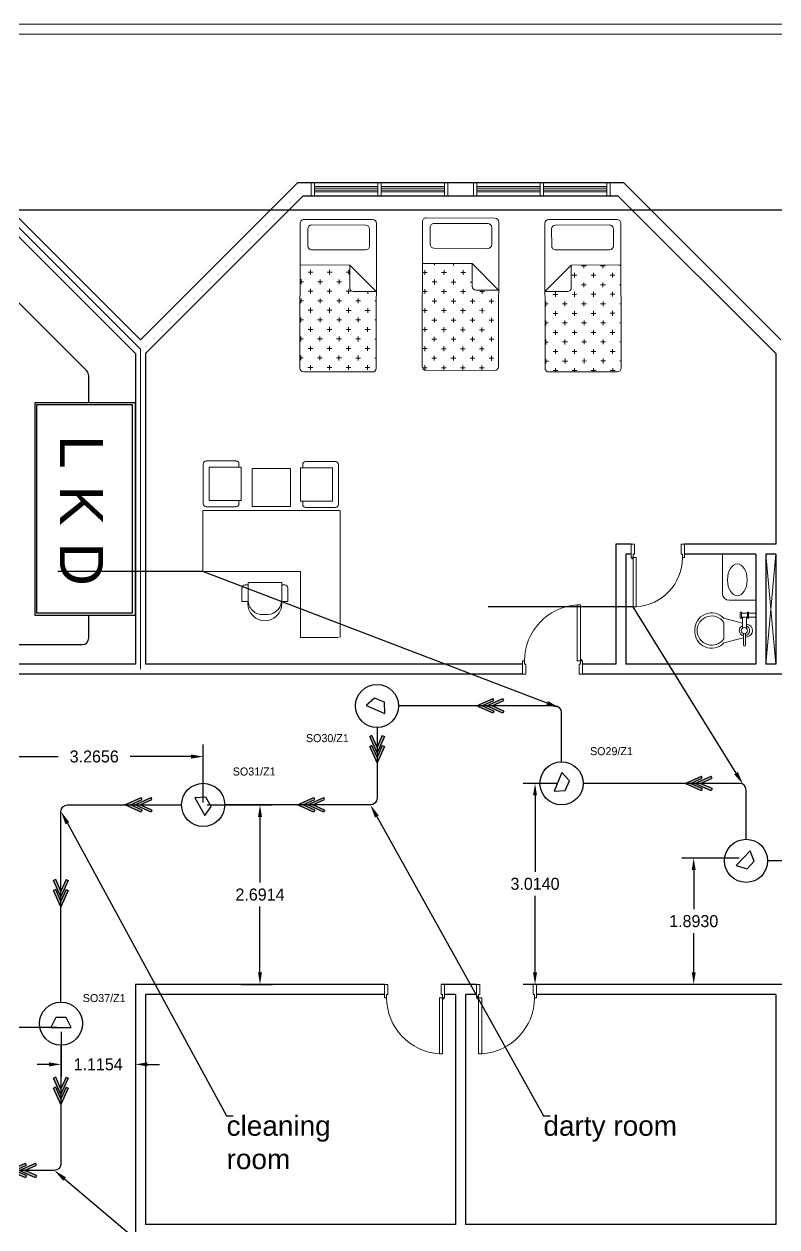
# Model space of a CAD drawing. Extents: x -3767 to 3861, y 250 to 646.
# Drawn here: x 15.66 to 26.94, y 361.84 to 379.87 of the extents above; entities that cross this region are included whole.
import ezdxf
from ezdxf import colors
from ezdxf.entities.mleader import LeaderData, LeaderLine
from ezdxf.enums import TextEntityAlignment as Align
from ezdxf.math import Vec2, Vec3

# ---------------------------------------------------------------- set-up
doc = ezdxf.new("R2010")
doc.units = 0
doc.header["$LTSCALE"] = 0.15
doc.layers.get('0').update_dxf_attribs({"color": 252})
doc.layers.get('Defpoints').update_dxf_attribs({"color": 252})
for name, color, linetype, lineweight in [('0 criticalllllll', 4, 'Continuous', 13), ('anal', 252, 'Continuous', 20), ('DOOR', 252, 'Continuous', 20), ('E-LT-CKT-NM', 7, 'Continuous', 30), ('E-TEXT', 7, 'Continuous', 0), ('FUR', 252, 'Continuous', 9), ('wall', 252, 'Continuous', 30)]:
    doc.layers.add(name, color=color, linetype=linetype, lineweight=lineweight)
for name, color, linetype in [('0 sockets', 252, 'Continuous'), ('0 sound', 252, 'Continuous'), ('AUTOINCR', 7, 'Continuous'), ('bound', 252, 'Continuous'), ('d1', 252, 'Continuous'), ('FIRE_LOOP', 7, 'Continuous')]:
    doc.layers.add(name, color=color, linetype=linetype)
doc.styles.add('Arial_7', font='arial.ttf', dxfattribs={"height": 0.660856})
doc.dimstyles.get("Standard").update_dxf_attribs({"dimtxt": 0.18, "dimasz": 0.18, "dimexe": 0.18, "dimexo": 0.0625, "dimgap": 0.09, "dimtad": 0, "dimtih": 1, "dimtoh": 1, "dimdec": 4, "dimzin": 0, "dimdsep": 46, "dimtxsty": 'Standard', "dimcen": 0.09, "dimadec": 0, "dimazin": 0, "dimtfac": 1, "dimtdec": 4, "dimtofl": 0, "dimtmove": 0, "dimatfit": 3, "dimfxl": 1, "dimtolj": 1, "dimtzin": 0, "dimarcsym": 0})

# ---------------------------------------------------------------- blocks, each defined once
blk = doc.blocks.new('A$C48FC3568')
at = {"layer": 'FUR'}
h = blk.add_hatch(dxfattribs=at)
h.set_pattern_fill('CROSS', color=256, scale=0.5, style=0)
h.set_pattern_definition([(0, (-34.60875, 58.23435), (0.125, -0.125), [0.0625, -0.1875]), (270, (-34.5775, 58.2656), (-0.125, -0.125), [0.0625, -0.1875])])
h.paths.add_polyline_path([(1.055, 0.703), (1.055, 1), (0.05, 1, 0.414214), (0, 0.95), (0, 0.05, 0.414214), (0.05, 0), (1.402, 0), (1.402, 0.653), (1.105, 0.653, -0.414214)])
for p, q in [((0, 0.95), (0, 0.05)), ((1.95, 1), (0.05, 1)), ((1.402, 0.653), (1.055, 1)), ((1.055, 1), (1.055, 0.703)), ((2, 0.05), (2, 0.95)), ((1.602, 0.859), (1.602, 0.15)), ((1.877, 0.909), (1.652, 0.909)), ((1.927, 0.15), (1.927, 0.859)), ((1.402, 0.653), (1.105, 0.653)), ((1.402, 0), (1.402, 0.653)), ((1.652, 0.1), (1.877, 0.1)), ((0.05, 0), (1.95, 0))]:
    blk.add_line(p, q, dxfattribs=at)
for centre, start, end in [((0.05, 0.95), 90, 180), ((1.95, 0.95), 360, 90), ((1.652, 0.859), 90, 180), ((1.877, 0.859), 360, 90), ((1.105, 0.703), 180, 270), ((0.05, 0.05), 180, 270), ((1.652, 0.15), 180, 270), ((1.877, 0.15), 270, 0), ((1.95, 0.05), 270, 360)]:
    blk.add_arc(centre, 0.05, start, end, dxfattribs=at)
blk = doc.blocks.new('D90')
at = {"layer": 'DOOR'}
for points in [[(0.03, 0.2), (0.03, 1.04), (0.078, 1.04), (0.078, 0.2)], [(0.03, 0.2), (0, 0.2), (0, 0), (0.05, 0), (0.05, 0.15), (0.03, 0.15)], [(0.87, 0.2), (0.9, 0.2), (0.9, 0), (0.85, 0), (0.85, 0.15), (0.87, 0.15)]]:
    blk.add_lwpolyline(points, close=True, dxfattribs=at)
blk.add_circle((0.02, 0.21), 0.01, dxfattribs=at)
blk.add_arc((0.025, 0.197), 0.845, 0.2218, 86.3889, dxfattribs=at)
blk = doc.blocks.new('D80')
at = {"layer": 'DOOR'}
for points in [[(0.03, 0.2), (0.03, 0.94), (0.078, 0.94), (0.078, 0.2)], [(0.03, 0.2), (0, 0.2), (0, 0), (0.05, 0), (0.05, 0.15), (0.03, 0.15)], [(0.77, 0.2), (0.8, 0.2), (0.8, 0), (0.75, 0), (0.75, 0.15), (0.77, 0.15)]]:
    blk.add_lwpolyline(points, close=True, dxfattribs=at)
blk.add_circle((0.02, 0.21), 0.01, dxfattribs=at)
blk.add_arc((0.03, 0.2), 0.74, 0, 86.2769, dxfattribs=at)
blk = doc.blocks.new('ARCH')
at = {"layer": 'anal'}
for p, q in [((5.325, 379.875), (43.725, 379.875)), ((5.475, 379.725), (43.875, 379.725)), ((17.4, 375), (15, 377.4)), ((15, 377.4), (17.4, 375)), ((19.958, 377.4), (19.958, 377.5)), ((19.958, 377.4), (19.958, 377.3)), ((20.008, 377.5), (20.008, 377.3)), ((20.008, 377.44), (20.958, 377.44)), ((20.008, 377.415), (20.958, 377.415)), ((20.008, 377.4), (20.008, 377.3)), ((20.008, 377.385), (20.958, 377.385)), ((20.008, 377.36), (20.958, 377.36)), ((20.958, 377.5), (20.958, 377.3)), ((21.008, 377.5), (21.008, 377.3)), ((21.008, 377.44), (21.958, 377.44)), ((21.008, 377.415), (21.958, 377.415)), ((21.008, 377.385), (21.958, 377.385)), ((21.008, 377.36), (21.958, 377.36)), ((21.958, 377.5), (21.958, 377.3)), ((21.958, 377.4), (21.958, 377.3)), ((22.008, 377.4), (22.008, 377.5)), ((22.008, 377.4), (22.008, 377.3)), ((22.392, 377.4), (22.392, 377.5)), ((22.392, 377.4), (22.392, 377.3)), ((22.442, 377.5), (22.442, 377.3)), ((23.392, 377.44), (22.442, 377.44)), ((23.392, 377.415), (22.442, 377.415)), ((22.442, 377.4), (22.442, 377.3)), ((23.392, 377.385), (22.442, 377.385)), ((23.392, 377.36), (22.442, 377.36)), ((23.392, 377.5), (23.392, 377.3)), ((23.442, 377.5), (23.442, 377.3)), ((24.392, 377.44), (23.442, 377.44)), ((24.392, 377.415), (23.442, 377.415)), ((24.392, 377.385), (23.442, 377.385)), ((24.392, 377.36), (23.442, 377.36)), ((24.392, 377.5), (24.392, 377.3)), ((24.392, 377.4), (24.392, 377.3)), ((24.442, 377.4), (24.442, 377.5)), ((24.442, 377.4), (24.442, 377.3)), ((17.4, 372.6), (17.4, 375)), ((17.4, 372.6), (17.4, 375)), ((17.4, 372.6), (17.4, 375)), ((17.4, 372.6), (17.4, 375)), ((17.4, 372.6), (17.4, 375)), ((17.4, 372.6), (17.4, 375)), ((17.4, 372.6), (17.4, 375)), ((17.4, 372.6), (17.4, 375)), ((17.4, 372.6), (17.4, 375)), ((17.4, 372.6), (17.4, 375)), ((17.4, 372.6), (17.4, 375)), ((17.4, 372.6), (17.4, 375)), ((17.4, 372.6), (17.4, 375)), ((17.4, 372.6), (17.4, 375)), ((17.4, 372.6), (17.4, 375)), ((17.4, 372.6), (17.4, 375)), ((17.4, 372.6), (17.4, 375)), ((17.4, 372.6), (17.4, 375)), ((17.4, 370.2), (17.4, 375)), ((17.4, 375), (17.4, 370.2)), ((26.775, 371.925), (26.925, 370.275)), ((26.925, 371.925), (26.775, 370.275))]:
    blk.add_line(p, q, dxfattribs=at)
at = {"layer": 'bound', "color": 2}
blk.add_lwpolyline([(91.902, 377.348), (94.426, 377.348), (94.426, 312.722), (-14.994, 312.722), (-14.994, 377.09), (94.639, 377.09)], dxfattribs=at)
at = {"layer": 'DOOR'}
for points in [[(21.091, 365.275), (21.061, 365.275), (21.061, 365.475), (21.111, 365.475), (21.111, 365.325), (21.091, 365.325)], [(21.931, 365.275), (21.961, 365.275), (21.961, 365.475), (21.911, 365.475), (21.911, 365.325), (21.931, 365.325)], [(22.469, 365.275), (22.439, 365.275), (22.439, 365.475), (22.489, 365.475), (22.489, 365.325), (22.469, 365.325)], [(23.309, 365.275), (23.339, 365.275), (23.339, 365.475), (23.289, 365.475), (23.289, 365.325), (23.309, 365.325)], [(21.931, 365.275), (21.931, 364.435), (21.883, 364.435), (21.883, 365.275)], [(22.469, 365.275), (22.469, 364.435), (22.517, 364.435), (22.517, 365.275)]]:
    blk.add_lwpolyline(points, close=True, dxfattribs=at)
for centre in [(21.941, 365.265), (22.459, 365.265)]:
    blk.add_circle(centre, 0.01, dxfattribs=at)
for centre, start, end in [((21.936, 365.278), 180.2218, 266.3889), ((22.464, 365.278), 273.6111, 359.7782)]:
    blk.add_arc(centre, 0.845, start, end, dxfattribs=at)
at = {"layer": 'FUR'}
for p, q in [((18.341, 372.98), (18.341, 373.277)), ((18.387, 373.323), (18.833, 373.323)), ((18.433, 373.232), (18.913, 373.232)), ((18.433, 372.98), (18.433, 373.232)), ((18.878, 373.232), (18.878, 373.277)), ((18.913, 372.98), (18.913, 373.232)), ((19.078, 373.211), (19.649, 373.211)), ((19.078, 373.211), (19.078, 372.64)), ((19.649, 373.211), (19.649, 372.64)), ((19.799, 372.971), (19.799, 373.222)), ((20.279, 373.222), (19.799, 373.222)), ((19.834, 373.222), (19.834, 373.268)), ((20.325, 373.313), (19.879, 373.313)), ((20.279, 372.971), (20.279, 373.222)), ((20.371, 372.971), (20.371, 373.268)), ((18.341, 372.98), (18.341, 372.683)), ((18.433, 372.98), (18.433, 372.729)), ((18.913, 372.98), (18.913, 372.729)), ((19.799, 372.971), (19.799, 372.719)), ((20.279, 372.971), (20.279, 372.719)), ((20.371, 372.971), (20.371, 372.673)), ((18.433, 372.729), (18.913, 372.729)), ((18.878, 372.729), (18.878, 372.683)), ((20.279, 372.719), (19.799, 372.719)), ((19.834, 372.719), (19.834, 372.673)), ((20.395, 372.579), (18.337, 372.579)), ((18.337, 372.579), (18.337, 371.665)), ((18.387, 372.637), (18.833, 372.637)), ((19.078, 372.64), (19.649, 372.64)), ((20.325, 372.628), (19.879, 372.628)), ((20.395, 370.674), (20.395, 372.579)), ((26.125, 371.335), (26.125, 371.925)), ((19.799, 371.665), (18.337, 371.665)), ((19.799, 371.665), (19.799, 370.674)), ((18.923, 371.216), (18.923, 371.42)), ((19.015, 371.466), (18.969, 371.466)), ((19.266, 371.5), (19.015, 371.5)), ((19.015, 371.216), (19.015, 371.5)), ((19.266, 371.5), (19.518, 371.5)), ((19.518, 371.216), (19.518, 371.5)), ((19.518, 371.466), (19.563, 371.466)), ((19.609, 371.216), (19.609, 371.42)), ((18.923, 371.216), (19.015, 371.216)), ((19.518, 371.216), (19.609, 371.216)), ((26.225, 371.235), (26.625, 371.235)), ((26.393, 371.058), (26.409, 371.058)), ((26.393, 370.965), (26.393, 371.058)), ((26.409, 371.058), (26.409, 370.965)), ((26.409, 371.043), (26.501, 371.043)), ((26.501, 371.058), (26.517, 371.058)), ((26.501, 370.965), (26.501, 371.058)), ((26.517, 371.058), (26.517, 370.965)), ((26.517, 371.043), (26.625, 371.043)), ((26.424, 370.893), (26.146, 370.965)), ((26.146, 370.657), (26.146, 370.904)), ((26.409, 370.965), (26.393, 370.965)), ((26.501, 370.981), (26.409, 370.981)), ((26.424, 370.981), (26.424, 370.815)), ((26.486, 370.814), (26.486, 370.981)), ((26.501, 370.873), (26.486, 370.877)), ((26.517, 370.965), (26.501, 370.965)), ((26.625, 370.981), (26.517, 370.981)), ((20.371, 370.674), (19.799, 370.674)), ((26.439, 370.671), (26.146, 370.595)), ((26.44, 370.564), (26.44, 370.737)), ((26.501, 370.687), (26.47, 370.679)), ((26.471, 370.737), (26.471, 370.564))]:
    blk.add_line(p, q, dxfattribs=at)
blk.add_circle((26.455, 370.78), 0.0463, dxfattribs=at)
for centre, radius, start, end in [((18.387, 373.277), 0.0457, 90, 180), ((18.833, 373.277), 0.0457, 360, 90), ((19.879, 373.268), 0.0457, 90, 180), ((20.325, 373.268), 0.0457, 0, 90), ((18.387, 372.683), 0.0457, 180, 270), ((18.833, 372.683), 0.0457, 270, 360), ((19.879, 372.673), 0.0457, 180, 270), ((20.325, 372.673), 0.0457, 270, 0), ((18.969, 371.42), 0.0457, 90, 180), ((19.563, 371.42), 0.0457, 0, 90), ((19.266, 371.182), 0.254, 172.4334, 7.5666), ((19.238, 371.244), 0.225, 187.1177, 277.1177), ((19.294, 371.244), 0.225, 262.8823, 352.8823), ((26.225, 371.335), 0.1, 180, 270), ((25.963, 370.795), 0.25, 43.0172, 183.38), ((25.965, 370.779), 0.22, 34.5054, 179.7), ((26.455, 370.78), 0.0772, 281.423, 67.1495), ((26.484, 370.78), 0.0942, 280.3889, 79.6111), ((25.963, 370.765), 0.25, 176.62, 316.9828), ((25.965, 370.781), 0.22, 180.3, 325.4946), ((26.455, 370.78), 0.0772, 113.4137, 258.1237), ((26.455, 370.564), 0.0154, 180, 360)]:
    blk.add_arc(centre, radius, start, end, dxfattribs=at)
at = {"layer": 'FUR', "extrusion": (0, 0, -1)}
blk.add_ellipse((26.349, 371.541), major_axis=(0, 0.238), ratio=0.619046, start_param=3.141593, end_param=9.424778, dxfattribs=at)
at = {"layer": 'wall'}
for p, q in [((15.041, 377.5), (17.4, 375.141)), ((17.4, 375.141), (19.759, 377.5)), ((19.759, 377.5), (24.641, 377.5)), ((24.641, 377.5), (27, 375.141)), ((14.959, 377.3), (17.325, 374.934)), ((17.475, 374.934), (19.841, 377.3)), ((19.841, 377.3), (24.559, 377.3)), ((24.559, 377.3), (26.925, 374.934)), ((17.325, 374.934), (17.325, 370.275)), ((17.475, 374.934), (17.475, 370.275)), ((26.925, 374.934), (26.925, 372.075)), ((24.525, 372.075), (24.525, 370.275)), ((24.756, 372.075), (24.525, 372.075)), ((26.925, 372.075), (25.556, 372.075)), ((26.925, 372.075), (26.625, 372.075)), ((24.675, 371.925), (24.675, 370.275)), ((24.756, 371.925), (24.675, 371.925)), ((26.625, 371.925), (25.556, 371.925)), ((26.625, 371.925), (26.625, 370.275)), ((26.775, 371.925), (26.775, 370.275)), ((26.925, 371.925), (26.775, 371.925)), ((26.925, 371.925), (26.925, 370.275)), ((17.325, 370.275), (14.925, 370.275)), ((23.127, 370.275), (17.475, 370.275)), ((24.525, 370.275), (24.027, 370.275)), ((26.625, 370.275), (24.675, 370.275)), ((26.925, 370.275), (26.775, 370.275)), ((17.4, 370.125), (15.075, 370.125)), ((23.127, 370.125), (17.325, 370.125)), ((29.973, 370.125), (24.027, 370.125)), ((17.325, 365.475), (17.325, 357.583)), ((21.061, 365.475), (17.325, 365.475)), ((22.439, 365.475), (21.911, 365.475)), ((27.075, 365.475), (23.339, 365.475)), ((17.475, 365.325), (17.475, 361.875)), ((21.061, 365.325), (17.475, 365.325)), ((17.475, 365.325), (17.475, 364.275)), ((22.125, 365.325), (21.961, 365.325)), ((22.125, 365.325), (22.125, 361.875)), ((22.275, 365.325), (22.275, 361.875)), ((22.439, 365.325), (22.275, 365.325)), ((22.439, 365.325), (22.275, 365.325)), ((23.925, 365.325), (23.339, 365.325)), ((23.925, 365.325), (23.339, 365.325)), ((26.925, 365.325), (23.339, 365.325)), ((26.925, 365.325), (26.925, 361.875)), ((26.925, 365.325), (26.925, 361.875)), ((17.475, 364.125), (17.475, 361.875)), ((26.925, 364.125), (26.925, 361.875)), ((22.125, 361.875), (17.475, 361.875)), ((26.925, 361.875), (22.275, 361.875))]:
    blk.add_line(p, q, dxfattribs=at)
at = {"layer": 'DOOR', "xscale": -1, "rotation": 180}
blk.add_blockref('D80', (24.756, 372.075), dxfattribs=at)
at = {"layer": 'DOOR', "xscale": -1}
blk.add_blockref('D90', (24.027, 370.125), dxfattribs=at)
at = {"layer": 'FUR'}
for p, xscale, yscale, zscale, rotation in [((19.791, 374.66), -1.142857142856969, 1.142857142856997, 1.142857142856983, 269.8740982340422), ((21.624, 374.683), -1.142857142856969, 1.142857142856997, 1.142857142856983, 269.8740982340422), ((24.609, 374.66), 1.142857142856969, 1.142857142856969, 1.142857142856969, 90.12590176595786)]:
    blk.add_blockref('A$C48FC3568', p, dxfattribs=dict(at, xscale=xscale, yscale=yscale, zscale=zscale, rotation=rotation))
at = {"layer": 'd1', "char_height": 0.3, "width": 2.4256, "attachment_point": 1}
for s, insert in [('{\\fArial|b0|i0|c0|p34;cleaning room}', (18.692, 363.505)), ('{\\fArial|b0|i0|c0|p34;darty room}', (23.442, 363.505))]:
    blk.add_mtext(s, dxfattribs=dict(at, insert=insert))
blk = doc.blocks.new('T-PA01')
at = {"color": 6}
for p, q in [((36, 94), (-58, 49)), ((-58, 49), (-58, -49)), ((36, -94), (36, 94)), ((-58, -49), (36, -94))]:
    blk.add_line(p, q, dxfattribs=at)
blk.add_circle((0, 0), 200, dxfattribs=at)
blk = doc.blocks.new('Leakage detection panel')
at = {"layer": 'E-LT-CKT-NM', "color": 3}
blk.add_lwpolyline([(325.9, 0), (-325.9, 0), (-325.9, -308.9), (325.9, -308.9)], close=True, dxfattribs=at)
at = {"layer": 'E-LT-CKT-NM', "color": 1}
blk.add_lwpolyline([(318.5, -8.9), (-319, -8.9), (-319, -303.8), (318.5, -303.8)], close=True, dxfattribs=at)
at = {"layer": 'E-TEXT', "insert": (-226.4, -98.9), "char_height": 132.394, "width": 439.176, "attachment_point": 1, "line_spacing_factor": 0.941778, "style": 'Arial_7'}
blk.add_mtext('{\\C1;L K D}', dxfattribs=at)
blk = doc.blocks.new('*D127')
at = {"layer": '0 sound', "color": 0, "lineweight": -2, "transparency": 16777216}
for p, q in [((26.375, 367.368), (25.515, 367.368)), ((25.695, 367.188), (25.695, 366.602)), ((25.695, 365.655), (25.695, 366.242)), ((26.665, 365.475), (25.515, 365.475))]:
    blk.add_line(p, q, dxfattribs=at)
at = {"layer": '0 sound', "color": 0, "transparency": 16777216}
for points in [[(25.665, 367.188), (25.725, 367.188), (25.695, 367.368)], [(25.665, 365.655), (25.725, 365.655), (25.695, 365.475)]]:
    blk.add_solid(points, dxfattribs=at)
at = {"layer": 'Defpoints', "color": 0, "transparency": 16777216}
for p in [(26.437, 367.368), (25.695, 365.475), (26.728, 365.475)]:
    blk.add_point(p, dxfattribs=at)
at = {"layer": '0 sound', "color": 0, "transparency": 16777216, "insert": (25.695, 366.422), "char_height": 0.18, "attachment_point": 5}
blk.add_mtext('\\A1;1.8930', dxfattribs=at)
blk = doc.blocks.new('*D128')
at = {"layer": '0 sound', "color": 0, "lineweight": -2, "transparency": 16777216}
for p, q in [((23.652, 368.489), (23.136, 368.489)), ((23.316, 368.309), (23.316, 367.162)), ((23.316, 365.655), (23.316, 366.802)), ((23.652, 365.475), (23.136, 365.475))]:
    blk.add_line(p, q, dxfattribs=at)
at = {"layer": '0 sound', "color": 0, "transparency": 16777216}
for points in [[(23.286, 368.309), (23.346, 368.309), (23.316, 368.489)], [(23.286, 365.655), (23.346, 365.655), (23.316, 365.475)]]:
    blk.add_solid(points, dxfattribs=at)
at = {"layer": 'Defpoints', "color": 0, "transparency": 16777216}
for p in [(23.714, 368.489), (23.316, 365.475), (23.714, 365.475)]:
    blk.add_point(p, dxfattribs=at)
at = {"layer": '0 sound', "color": 0, "transparency": 16777216, "insert": (23.316, 366.982), "char_height": 0.18, "attachment_point": 5}
blk.add_mtext('\\A1;3.0140', dxfattribs=at)
blk = doc.blocks.new('*D129')
at = {"layer": '0 sound', "color": 0, "lineweight": -2, "transparency": 16777216}
for p, q in [((18.403, 368.166), (19.373, 368.166)), ((19.193, 367.986), (19.193, 367.001)), ((19.193, 365.655), (19.193, 366.641)), ((18.909, 365.475), (19.373, 365.475))]:
    blk.add_line(p, q, dxfattribs=at)
at = {"layer": '0 sound', "color": 0, "transparency": 16777216}
for points in [[(19.163, 367.986), (19.223, 367.986), (19.193, 368.166)], [(19.163, 365.655), (19.223, 365.655), (19.193, 365.475)]]:
    blk.add_solid(points, dxfattribs=at)
at = {"layer": 'Defpoints', "color": 0, "transparency": 16777216}
for p in [(18.341, 368.166), (18.846, 365.475), (19.193, 365.475)]:
    blk.add_point(p, dxfattribs=at)
at = {"layer": '0 sound', "color": 0, "transparency": 16777216, "insert": (19.193, 366.821), "char_height": 0.18, "attachment_point": 5}
blk.add_mtext('\\A1;2.6914', dxfattribs=at)
blk = doc.blocks.new('*D130')
at = {"layer": '0 sound', "color": 0, "lineweight": -2, "transparency": 16777216}
for p, q in [((16.21, 364.765), (16.21, 364.095)), ((17.325, 364.765), (17.325, 364.095)), ((16.03, 364.275), (15.85, 364.275)), ((17.505, 364.275), (17.685, 364.275))]:
    blk.add_line(p, q, dxfattribs=at)
at = {"layer": '0 sound', "color": 0, "transparency": 16777216}
for points in [[(16.03, 364.305), (16.03, 364.245), (16.21, 364.275)], [(17.505, 364.305), (17.505, 364.245), (17.325, 364.275)]]:
    blk.add_solid(points, dxfattribs=at)
at = {"layer": 'Defpoints', "color": 0, "transparency": 16777216}
for p in [(16.21, 364.828), (17.325, 364.828), (17.325, 364.275)]:
    blk.add_point(p, dxfattribs=at)
at = {"layer": '0 sound', "color": 0, "transparency": 16777216, "insert": (16.767, 364.275), "char_height": 0.18, "attachment_point": 5}
blk.add_mtext('\\A1;1.1154', dxfattribs=at)
blk = doc.blocks.new('*D131')
at = {"layer": '0 sound', "color": 0, "lineweight": -2, "transparency": 16777216}
for p, q in [((15.075, 367.981), (15.075, 369.071)), ((18.341, 368.2), (18.341, 369.071)), ((15.255, 368.891), (16.168, 368.891)), ((18.161, 368.891), (17.248, 368.891))]:
    blk.add_line(p, q, dxfattribs=at)
at = {"layer": '0 sound', "color": 0, "transparency": 16777216}
for points in [[(15.255, 368.921), (15.255, 368.861), (15.075, 368.891)], [(18.161, 368.921), (18.161, 368.861), (18.341, 368.891)]]:
    blk.add_solid(points, dxfattribs=at)
at = {"layer": 'Defpoints', "color": 0, "transparency": 16777216}
for p in [(18.341, 368.891), (18.341, 368.137), (15.075, 367.919)]:
    blk.add_point(p, dxfattribs=at)
at = {"layer": '0 sound', "color": 0, "transparency": 16777216, "insert": (16.708, 368.891), "char_height": 0.18, "attachment_point": 5}
blk.add_mtext('\\A1;3.2656', dxfattribs=at)
blk = doc.blocks.new('*D132')
at = {"layer": '0 sound', "color": 0, "lineweight": -2, "transparency": 16777216}
for p, q in [((14.849, 365.505), (14.849, 365.685)), ((14.802, 365.325), (14.669, 365.325)), ((16.147, 364.828), (14.669, 364.828)), ((14.849, 364.648), (14.849, 364.468))]:
    blk.add_line(p, q, dxfattribs=at)
at = {"layer": '0 sound', "color": 0, "transparency": 16777216}
for points in [[(14.819, 365.505), (14.879, 365.505), (14.849, 365.325)], [(14.819, 364.648), (14.879, 364.648), (14.849, 364.828)]]:
    blk.add_solid(points, dxfattribs=at)
at = {"layer": 'Defpoints', "color": 0, "transparency": 16777216}
for p in [(14.849, 365.325), (14.864, 365.325), (16.21, 364.828)]:
    blk.add_point(p, dxfattribs=at)
at = {"layer": '0 sound', "color": 0, "transparency": 16777216, "insert": (14.849, 365.076), "char_height": 0.18, "attachment_point": 5}
blk.add_mtext('\\A1;0.4973', dxfattribs=at)
blk = doc.blocks.new('ds')
h = blk.add_hatch(color=2)
h.dxf.hatch_style = 1
h.paths.add_polyline_path([(0.259, 0.079), (0.245, 0.11), (0, 0), (0.245, -0.11), (0.259, -0.079), (0.084, 0)])
at = {"layer": '0 sockets', "color": 3}
for points in [[(0.245, -0.11), (0, 0), (0.245, 0.11)], [(0.259, -0.079), (0.084, 0), (0.259, 0.079)], [(0.259, 0.079), (0.245, 0.11)], [(0.259, -0.079), (0.245, -0.11)]]:
    blk.add_lwpolyline(points, dxfattribs=at)
blk = doc.blocks.new('qa')
h = blk.add_hatch(color=1)
h.dxf.hatch_style = 1
h.paths.add_polyline_path([(0.259, 0.079), (0.245, 0.11), (0, 0), (0.245, -0.11), (0.259, -0.079), (0.084, 0)])
h.paths.add_polyline_path([(0.408, 0.079), (0.394, 0.11), (0.149, 0), (0.394, -0.11), (0.408, -0.079), (0.233, 0)])
h = blk.add_hatch(color=1)
h.dxf.hatch_style = 1
h.paths.add_polyline_path([(0.259, 0.079), (0.245, 0.11), (0, 0), (0.245, -0.11), (0.259, -0.079), (0.084, 0)])
at = {"layer": '0 sockets', "color": 3}
for p in [(0, 0), (0.149, 0)]:
    blk.add_blockref('ds', p, dxfattribs=at)

msp = doc.modelspace()

# ---------------------------------------------------------------- linework, layer by layer
at = {"layer": '0 sockets', "color": 3}
msp.add_lwpolyline([(16.20959, 365.21007), (16.20959, 368.0664, -0.41421356), (16.30959, 368.1664), (18.02083, 368.1664)], format="xyb", dxfattribs=at)
at = {"layer": '0 sound', "color": 2, "lineweight": 30}
for points in [[(16.62579, 374.1971), (16.62579, 374.60254, 0.19891237), (16.5965, 374.67325), (14.69825, 376.5715, 0.19891237), (14.62754, 376.60079), (12.21469, 376.60079)], [(14.67364, 370.56894), (16.52579, 370.56894, 0.41421356), (16.62579, 370.66894), (16.62579, 371.01148)]]:
    msp.add_lwpolyline(points, format="xyb", dxfattribs=at)
at = {"layer": 'FIRE_LOOP', "color": 3}
for points in [[(23.71401, 368.80934), (23.71401, 369.55036, 0.41421356), (23.61401, 369.65036), (21.26817, 369.65036)], [(20.94785, 369.33005), (20.94785, 368.2664, -0.41421356), (20.84785, 368.1664), (18.6604, 368.1664)], [(28.53084, 369.19387), (28.53084, 367.42772, -0.41421356), (28.43084, 367.32772), (26.7997, 367.32772)], [(26.48009, 367.64734), (26.48009, 368.38903, 0.41421356), (26.38009, 368.48903), (24.03432, 368.48903)], [(16.20959, 364.56321), (16.20959, 362.78586, -0.41421356), (16.10959, 362.68586), (14.49051, 362.68586)]]:
    msp.add_lwpolyline(points, format="xyb", dxfattribs=at)

# ---------------------------------------------------------------- block references
at = {"layer": '0 sockets', "color": 3}
msp.add_blockref('ARCH', (0, 0), dxfattribs=at)
at = {"layer": '0 sound', "color": 3, "xscale": 0.004888, "yscale": 0.004888, "zscale": 0.004888, "rotation": 270}
msp.add_blockref('Leakage detection panel', (17.325, 372.60429), dxfattribs=at)
at = {"layer": '0 sound', "xscale": 0.001617016088281897, "yscale": 0.001617016088281897, "zscale": 0.001617016088281897}
for p, rotation in [((20.94785, 369.65036), 247.2255256573748), ((23.71401, 368.48903), 157.2254520006979), ((18.34061, 368.1664), 209.6473191658428), ((26.48009, 367.32772), 136.8751119559533), ((16.20959, 364.88664), 270)]:
    msp.add_blockref('T-PA01', p, dxfattribs=dict(at, rotation=rotation))
at = {"layer": '0 sound', "color": 2}
for p in [(22.44108, 369.65036), (25.56492, 368.48903), (17.16521, 368.1664), (19.75412, 368.1664), (15.43467, 362.68586)]:
    msp.add_blockref('qa', p, dxfattribs=at)
at = {"layer": '0 sound', "color": 2, "rotation": 90}
for p in [(20.94785, 368.79822), (16.20959, 366.63823), (16.20959, 363.67454)]:
    msp.add_blockref('qa', p, dxfattribs=at)

# ---------------------------------------------------------------- texts
at = {"layer": 'AUTOINCR', "color": 1}
msp.add_text('SO30/Z1', height=0.12, dxfattribs=at).set_placement((20.52447, 369.22698), align=Align.TOP_RIGHT)
for s, p in [('SO29/Z1', (24.14092, 368.87595)), ('SO31/Z1', (18.78519, 368.57097)), ('SO37/Z1', (16.53653, 365.17358))]:
    msp.add_text(s, height=0.12, dxfattribs=at).set_placement(p, align=Align.BOTTOM_LEFT)

# ---------------------------------------------------------------- dimensions: what is measured, and where the dimension line sits
at = {"layer": '0 sound', "color": 6}
for base, p1, p2, picture, middle in [((18.34061, 368.89063), (15.075, 367.9187), (18.34061, 368.13723), '*D131', (16.70781, 368.89063)), ((17.325, 364.275), (16.20959, 364.82768), (17.325, 364.82768), '*D130', (16.76729, 364.275))]:
    dim = msp.add_linear_dim(base=base, p1=p1, p2=p2, dimstyle='Standard', dxfattribs=at)
    dim.commit()
    dim.dimension.update_dxf_attribs({"geometry": picture, "text_midpoint": middle})
for base, p1, p2, picture, middle in [((23.31588, 365.475), (23.71401, 368.48903), (23.71401, 365.475), '*D128', (23.31588, 366.98202)), ((19.19289, 365.475), (18.34061, 368.1664), (18.84614, 365.475), '*D129', (19.19289, 366.8207)), ((25.69546, 365.475), (26.43705, 367.36803), (26.72788, 365.475), '*D127', (25.69546, 366.42151)), ((14.84922, 365.325), (16.20959, 364.82768), (14.8644, 365.325), '*D132', (14.84922, 365.07634))]:
    dim = msp.add_linear_dim(base=base, p1=p1, p2=p2, angle=90, dimstyle='Standard', dxfattribs=at)
    dim.commit()
    dim.dimension.update_dxf_attribs({"geometry": picture, "text_midpoint": middle})

# ---------------------------------------------------------------- leaders
at = {"layer": '0 criticalllllll', "color": 4}
ml = msp.add_multileader_mtext('Standard', dxfattribs=at)
ml.set_content('ZONE 02\\PUPVC CONDUIT 20 MM2\\P(2*1.5) MM2 CABLE\\PEXPOSED ABOVE FALSE CEILING\\PTYPICAL', color=6)
ml.set_leader_properties()
ml.build(insert=Vec2(0, 0))
ml.multileader.update_dxf_attribs({"text_right_attachment_type": 6, "dogleg_length": 0.1, "arrow_head_size": 0.2})
ctx = ml.context
ctx.base_point, ctx.char_height, ctx.arrow_head_size, ctx.landing_gap_size = Vec3(74.09456, 374.995), 0.1, 0.2, 0.02
ctx.right_attachment, ctx.text_align_type = 6, 2
notes = []
notes.append((ctx, [(0, (1, 1, 0), (76.86789, 374.925), (-1, 0), 0.1, [(0, [(78.33031, 376.72388)], 0, [])])]))
ctx.mtext.insert, ctx.mtext.width, ctx.mtext.alignment, ctx.mtext.flow_direction = Vec3(76.74789, 375.045), 3780, 3, 5
ml = msp.add_multileader_mtext('Standard', dxfattribs=at)
ml.set_content('ZONE 02\\PUPVC CONDUIT 20 MM2\\P(2*1.5) MM2 CABLE\\PEXPOSED ABOVE FALSE CEILING\\PTYPICAL', color=6)
ml.set_leader_properties()
ml.build(insert=Vec2(0, 0))
ml.multileader.update_dxf_attribs({"text_right_attachment_type": 6, "dogleg_length": 0.1, "arrow_head_size": 0.2})
ctx = ml.context
ctx.base_point, ctx.char_height, ctx.arrow_head_size, ctx.landing_gap_size = Vec3(62.55167, 375.145), 0.1, 0.2, 0.02
ctx.right_attachment, ctx.text_align_type = 6, 2
notes.append((ctx, [(0, (1, 1, 0), (65.325, 375.075), (-1, 0), 0.1, [(0, [(66.53125, 376.23502)], 0, [])])]))
ctx.mtext.insert, ctx.mtext.width, ctx.mtext.alignment, ctx.mtext.flow_direction = Vec3(65.205, 375.195), 3780, 3, 5
ml = msp.add_multileader_mtext('Standard', dxfattribs=at)
ml.set_content('ZONE 02\\PUPVC CONDUIT 20 MM2\\P(2*1.5) MM2 CABLE\\PEXPOSED ABOVE FALSE CEILING\\PTYPICAL', color=6)
ml.set_leader_properties()
ml.build(insert=Vec2(0, 0))
ml.multileader.update_dxf_attribs({"text_right_attachment_type": 6, "dogleg_length": 0.1, "arrow_head_size": 0.2})
ctx = ml.context
ctx.base_point, ctx.char_height, ctx.arrow_head_size, ctx.landing_gap_size = Vec3(50.75405, 374.01392), 0.1, 0.2, 0.02
ctx.right_attachment, ctx.text_align_type = 6, 2
notes.append((ctx, [(0, (1, 1, 0), (53.52738, 373.94392), (-1, 0), 0.1, [(0, [(54.73964, 374.76336)], 0, [])])]))
ctx.mtext.insert, ctx.mtext.width, ctx.mtext.alignment, ctx.mtext.flow_direction = Vec3(53.40738, 374.06392), 3780, 3, 5
ml = msp.add_multileader_mtext('Standard', dxfattribs=at)
ml.set_content('ZONE 02\\PUPVC CONDUIT 20 MM2\\P(2*1.5) MM2 CABLE\\PEXPOSED ABOVE FALSE CEILING\\PTYPICAL', color=6)
ml.set_leader_properties()
ml.build(insert=Vec2(0, 0))
ml.multileader.update_dxf_attribs({"text_right_attachment_type": 6, "dogleg_length": 0.1, "arrow_head_size": 0.2})
ctx = ml.context
ctx.base_point, ctx.char_height, ctx.arrow_head_size, ctx.landing_gap_size = Vec3(46.8574, 374.10953), 0.1, 0.2, 0.02
ctx.right_attachment, ctx.text_align_type = 6, 2
notes.append((ctx, [(0, (1, 1, 0), (49.63074, 374.03953), (-1, 0), 0.1, [(0, [(50.33543, 374.43931)], 0, [])])]))
ctx.mtext.insert, ctx.mtext.width, ctx.mtext.alignment, ctx.mtext.flow_direction = Vec3(49.51074, 374.15953), 3780, 3, 5
ml = msp.add_multileader_mtext('Standard', dxfattribs=at)
ml.set_content('ZONE 02\\PUPVC CONDUIT 20 MM2\\P(2*1.5) MM2 CABLE\\PEXPOSED ABOVE FALSE CEILING\\PTYPICAL', color=6)
ml.set_leader_properties()
ml.build(insert=Vec2(0, 0))
ml.multileader.update_dxf_attribs({"text_right_attachment_type": 6, "dogleg_length": 0.1, "arrow_head_size": 0.2})
ctx = ml.context
ctx.base_point, ctx.char_height, ctx.arrow_head_size, ctx.landing_gap_size = Vec3(31.86061, 372.64887), 0.1, 0.2, 0.02
ctx.right_attachment, ctx.text_align_type = 6, 2
notes.append((ctx, [(0, (1, 1, 0), (34.63394, 372.57887), (-1, 0), 0.1, [(0, [(36.76007, 369.47542)], 0, [])])]))
ctx.mtext.insert, ctx.mtext.width, ctx.mtext.alignment, ctx.mtext.flow_direction = Vec3(34.51394, 372.69887), 3780, 3, 5
ml = msp.add_multileader_mtext('Standard', dxfattribs=at)
ml.set_content('ZONE 02\\PUPVC CONDUIT 20 MM2\\P(2*1.5) MM2 CABLE\\PEXPOSED ABOVE FALSE CEILING\\PTYPICAL', color=6)
ml.set_leader_properties()
ml.build(insert=Vec2(0, 0))
ml.multileader.update_dxf_attribs({"text_right_attachment_type": 6, "dogleg_length": 0.1, "arrow_head_size": 0.2})
ctx = ml.context
ctx.base_point, ctx.char_height, ctx.arrow_head_size, ctx.landing_gap_size = Vec3(15.56416, 371.73458), 0.1, 0.2, 0.02
ctx.right_attachment, ctx.text_align_type = 6, 2
notes.append((ctx, [(0, (1, 1, 0), (18.33749, 371.66458), (-1, 0), 0.1, [(0, [(23.68472, 369.62108)], 0, [])])]))
ctx.mtext.insert, ctx.mtext.width, ctx.mtext.alignment, ctx.mtext.flow_direction = Vec3(18.21749, 371.78458), 3780, 3, 5
ml = msp.add_multileader_mtext('Standard', dxfattribs=at)
ml.set_content('ZONE 02\\PUPVC CONDUIT 20 MM2\\P(2*1.5) MM2 CABLE\\PEXPOSED ABOVE FALSE CEILING\\PTYPICAL', color=6)
ml.set_leader_properties()
ml.build(insert=Vec2(0, 0))
ml.multileader.update_dxf_attribs({"text_right_attachment_type": 6, "dogleg_length": 0.1, "arrow_head_size": 0.2})
ctx = ml.context
ctx.base_point, ctx.char_height, ctx.arrow_head_size, ctx.landing_gap_size = Vec3(22.01279, 371.205), 0.1, 0.2, 0.02
ctx.right_attachment, ctx.text_align_type = 6, 2
notes.append((ctx, [(0, (1, 1, 0), (24.78612, 371.135), (-1, 0), 0.1, [(0, [(26.4344, 368.473)], 0, [])])]))
ctx.mtext.insert, ctx.mtext.width, ctx.mtext.alignment, ctx.mtext.flow_direction = Vec3(24.66612, 371.255), 3780, 3, 5
ml = msp.add_multileader_mtext('Standard', dxfattribs=at)
ml.set_content('ZONE 02\\PUPVC CONDUIT 20 MM2\\P(2*1.5) MM2 CABLE\\PEXPOSED ABOVE FALSE CEILING\\PTYPICAL', color=6)
ml.set_leader_properties()
ml.build(insert=Vec2(0, 0))
ml.multileader.update_dxf_attribs({"text_right_attachment_type": 6, "dogleg_length": 0.1, "arrow_head_size": 0.2})
ctx = ml.context
ctx.base_point, ctx.char_height, ctx.arrow_head_size, ctx.landing_gap_size = Vec3(41.77886, 371.19311), 0.1, 0.2, 0.02
ctx.right_attachment, ctx.text_align_type = 6, 2
notes.append((ctx, [(0, (1, 1, 0), (44.55219, 371.12311), (-1, 0), 0.1, [(0, [(48.71399, 369.53307)], 0, [])])]))
ctx.mtext.insert, ctx.mtext.width, ctx.mtext.alignment, ctx.mtext.flow_direction = Vec3(44.43219, 371.24311), 3780, 3, 5
ml = msp.add_multileader_mtext('Standard', dxfattribs=at)
ml.set_content('ZONE 02\\PUPVC CONDUIT 20 MM2\\P(2*1.5) MM2 CABLE\\PEXPOSED ABOVE FALSE CEILING\\PTYPICAL', color=6)
ml.set_leader_properties()
ml.build(insert=Vec2(0, 0))
ml.multileader.update_dxf_attribs({"text_right_attachment_type": 6, "dogleg_length": 0.1, "arrow_head_size": 0.2})
ctx = ml.context
ctx.base_point, ctx.char_height, ctx.arrow_head_size, ctx.landing_gap_size = Vec3(28.20344, 368.03693), 0.1, 0.2, 0.02
ctx.right_attachment, ctx.text_align_type = 6, 2
notes.append((ctx, [(0, (1, 1, 0), (30.97678, 367.96693), (-1, 0), 0.1, [(0, [(32.0566, 369.48168)], 0, [])])]))
ctx.mtext.insert, ctx.mtext.width, ctx.mtext.alignment, ctx.mtext.flow_direction = Vec3(30.85678, 368.08693), 3780, 3, 5
ml = msp.add_multileader_mtext('Standard', dxfattribs=at)
ml.set_content('ZONE 02\\PUPVC CONDUIT 20 MM2\\P(2*1.5) MM2 CABLE\\PEXPOSED ABOVE FALSE CEILING\\PTYPICAL', color=6)
ml.set_leader_properties()
ml.build(insert=Vec2(0, 0))
ml.multileader.update_dxf_attribs({"text_right_attachment_type": 6, "dogleg_length": 0.1, "arrow_head_size": 0.2})
ctx = ml.context
ctx.base_point, ctx.char_height, ctx.arrow_head_size, ctx.landing_gap_size = Vec3(23.54158, 363.50519), 0.1, 0.2, 0.02
ctx.right_attachment = 6
notes.append((ctx, [(0, (1, 1, 0), (23.44158, 363.50519), (1, 0), 0.1, [(0, [(20.84785, 368.1664)], 0, [])])]))
ctx.mtext.insert, ctx.mtext.width, ctx.mtext.flow_direction = Vec3(23.56158, 363.55519), 3780, 5
ml = msp.add_multileader_mtext('Standard', dxfattribs=at)
ml.set_content('ZONE 02\\PUPVC CONDUIT 20 MM2\\P(2*1.5) MM2 CABLE\\PEXPOSED ABOVE FALSE CEILING\\PTYPICAL', color=6)
ml.set_leader_properties()
ml.build(insert=Vec2(0, 0))
ml.multileader.update_dxf_attribs({"text_right_attachment_type": 6, "dogleg_length": 0.1, "arrow_head_size": 0.2})
ctx = ml.context
ctx.base_point, ctx.char_height, ctx.arrow_head_size, ctx.landing_gap_size = Vec3(18.79192, 363.50519), 0.1, 0.2, 0.02
ctx.right_attachment = 6
notes.append((ctx, [(0, (1, 1, 0), (18.69192, 363.50519), (1, 0), 0.1, [(0, [(16.20959, 368.0664)], 0, [])])]))
ctx.mtext.insert, ctx.mtext.width, ctx.mtext.flow_direction = Vec3(18.81192, 363.55519), 3780, 5
ml = msp.add_multileader_mtext('Standard', dxfattribs=at)
ml.set_content('ZONE 02\\PUPVC CONDUIT 20 MM2\\P(2*1.5) MM2 CABLE\\PEXPOSED ABOVE FALSE CEILING\\PTYPICAL', color=6)
ml.set_leader_properties()
ml.build(insert=Vec2(0, 0))
ml.multileader.update_dxf_attribs({"text_right_attachment_type": 6, "dogleg_length": 0.1, "arrow_head_size": 0.2})
ctx = ml.context
ctx.base_point, ctx.char_height, ctx.arrow_head_size, ctx.landing_gap_size = Vec3(18.22021, 360.99174), 0.1, 0.2, 0.02
ctx.right_attachment = 6
notes.append((ctx, [(0, (1, 1, 0), (18.12021, 360.99174), (1, 0), 0.1, [(0, [(16.10959, 362.68586)], 0, [])])]))
ctx.mtext.insert, ctx.mtext.width, ctx.mtext.flow_direction = Vec3(18.24021, 361.04174), 3780, 5
for ctx, leaders in notes:
    for number, flags, end, landing, length, lines in leaders:
        leader = LeaderData()
        leader.index, (leader.has_last_leader_line, leader.has_dogleg_vector, leader.attachment_direction) = number, flags
        leader.last_leader_point, leader.dogleg_vector, leader.dogleg_length = Vec3(end), Vec3(landing), length
        for number, points, colour, breaks in lines:
            line = LeaderLine()
            line.index, line.vertices, line.color, line.breaks = number, Vec3.list(points), colors.encode_raw_color(colour), breaks
            leader.lines.append(line)
        ctx.leaders.append(leader)

doc.saveas('drawing.dxf')
